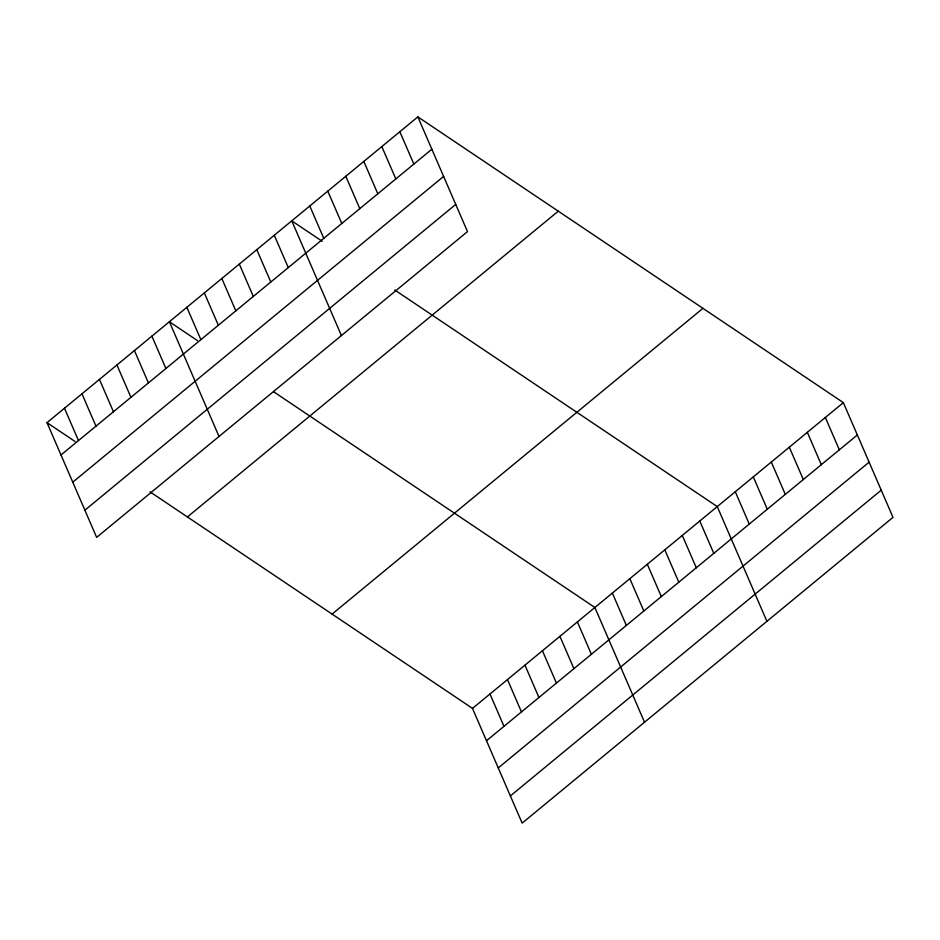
<?xml version="1.0" encoding="UTF-8"?>
<svg xmlns="http://www.w3.org/2000/svg" width="940" height="940" viewBox="0 0 940 940"><rect width="100%" height="100%" fill="white"/><g stroke="black" fill="none" stroke-linecap="round" stroke-linejoin="round"><path stroke-width="1.41" d="M417.853 116.877L467.497 231.604L96.644 537.363L47 422.647L417.853 116.877L843.356 402.637L893 517.353L522.147 823.123L472.503 708.396L149.965 491.796M60.994 454.995L431.86 149.225M72.756 482.173L443.621 176.415M84.882 510.185L455.736 204.415M187.412 516.941L558.278 211.183M332.079 614.102L702.944 308.332M472.503 708.396L843.356 402.637M486.497 740.743L857.351 434.973M498.259 767.933L869.112 462.163M510.373 795.933L881.238 490.163M322.185 241.275L291.764 220.841L341.408 335.556M394.741 289.99L717.267 506.589L766.911 621.317M197.471 340.609L169.388 321.75L219.032 436.466M273.528 391.686L594.879 607.499L644.523 722.214M47 422.647L75.082 441.506M825.343 417.489L839.338 449.825M807.331 432.341L821.325 464.677M789.318 447.193L803.312 479.529M771.305 462.034L785.3 494.381M753.293 476.886L767.287 509.233M735.28 491.738L749.274 524.085M699.783 521.007L713.777 553.355M682.299 535.424L696.293 567.772M664.815 549.841L678.809 582.189M647.331 564.259L661.325 596.595M629.847 578.664L643.841 611.012M612.363 593.081L626.357 625.429M399.841 131.729L413.847 164.077M381.828 146.581L395.834 178.929M577.395 621.916L591.401 654.264M363.815 161.433L377.821 193.781M559.911 636.321L573.917 668.669M345.803 176.285L359.809 208.633M542.427 650.739L556.433 683.086M327.79 191.137L341.796 223.485M524.943 665.156L538.949 697.504M309.777 205.989L323.771 238.337M507.471 679.573L521.465 711.921M489.987 693.99L503.981 726.326M274.28 235.258L288.286 267.606M256.796 249.676L270.802 282.012M239.312 264.081L253.318 296.429M221.828 278.499L235.834 310.846M204.344 292.916L218.35 325.264M186.872 307.333L200.866 339.681M151.904 336.156L165.898 368.504M134.42 350.573L148.414 382.921M116.936 364.99L130.93 397.338M99.452 379.407L113.446 411.755M81.968 393.813L95.962 426.161M64.484 408.23L78.478 440.578"/></g></svg>
